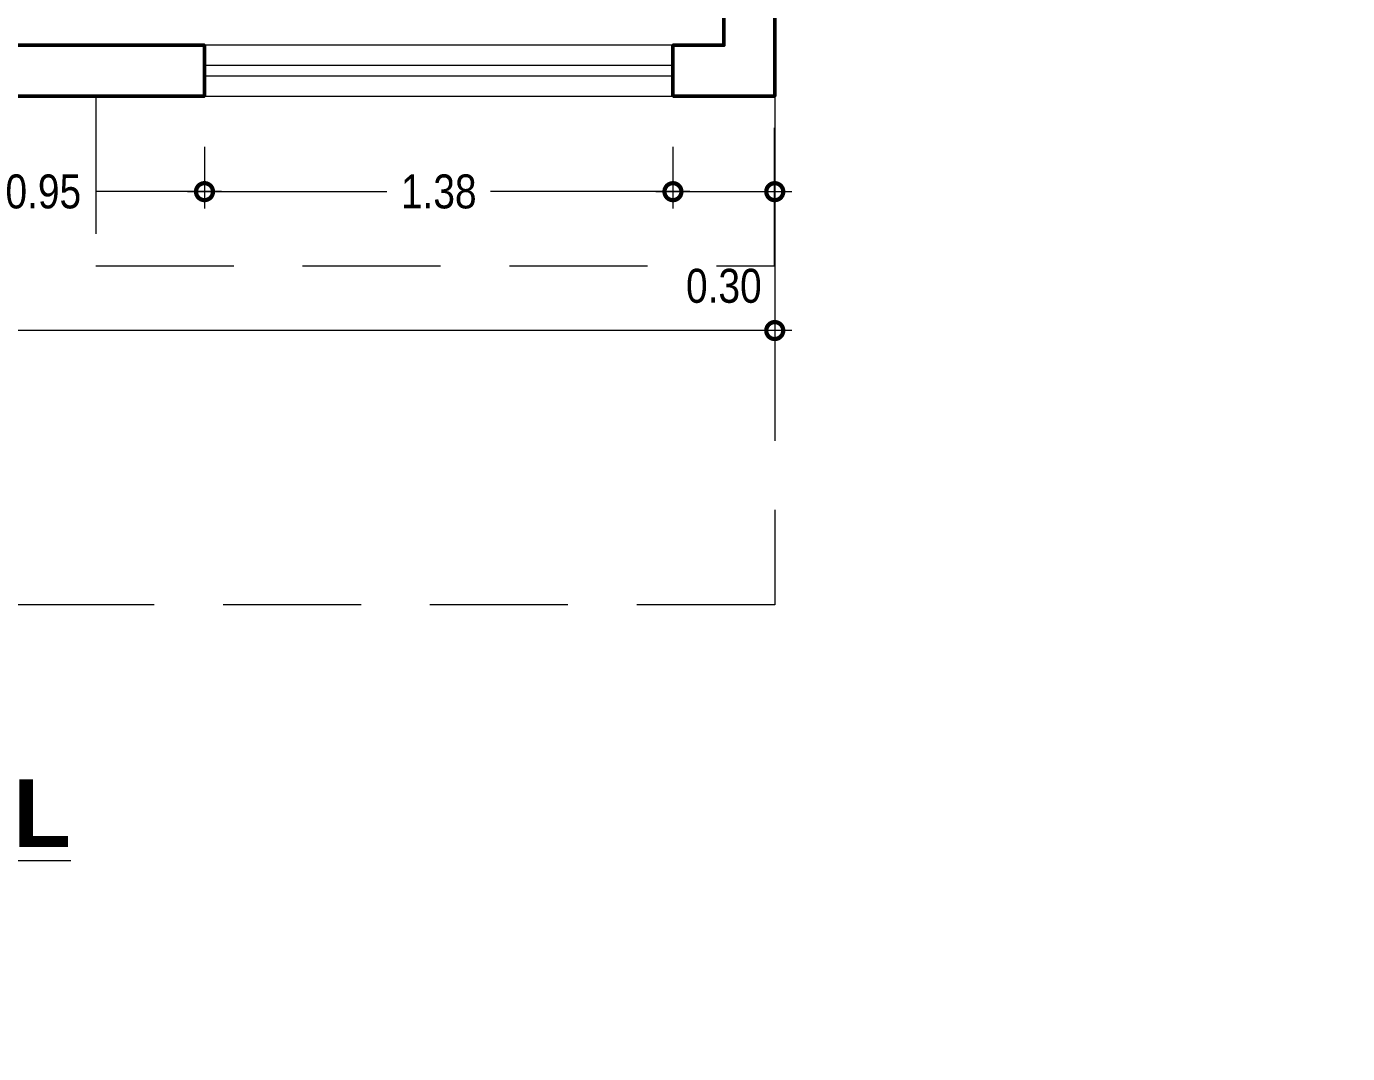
# Model space of a CAD drawing. Extents: x -23.8 to 23.6, y 264.2 to 287.5.
# Drawn here: x -17.153 to -13.26, y 275.578 to 278.606 of the extents above; entities that cross this region are included whole.
import ezdxf

# ---------------------------------------------------------------- set-up
doc = ezdxf.new("R2010")
doc.units = 0
doc.header["$LTSCALE"] = 4
doc.header["$PDMODE"] = 66
doc.linetypes.add('CONTINUA', pattern=[0])
doc.linetypes.add('DASHED', pattern=[19.05, 12.7, -6.35])
doc.layers.get('0').update_dxf_attribs({"linetype": 'CONTINUOUS'})
doc.layers.get('DEFPOINTS').update_dxf_attribs({"linetype": 'CONTINUOUS'})
for name, color, linetype, lineweight in [('COTAS', 1, 'CONTINUOUS', 9), ('MURO', 5, 'CONTINUOUS', 50), ('PROYECCION', 30, 'DASHED', 13), ('TEXTOS', 254, 'CONTINUOUS', 0), ('VENTANA', 140, 'CONTINUOUS', 15)]:
    doc.layers.add(name, color=color, linetype=linetype, lineweight=lineweight)
doc.styles.add('ARIAL 1en25', font='arial.ttf', dxfattribs={"height": 0.0625})
doc.styles.add('Arial Narrow', font='ARIALN.TTF')
doc.dimstyles.new('1-50 PRZ', dxfattribs={"dimtxt": 0.1, "dimasz": 0.1, "dimexe": 0.05, "dimexo": 0.15, "dimgap": 0.05, "dimtad": 0, "dimzin": 1, "dimdsep": 46, "dimtxsty": 'Arial Narrow', "dimblk": 'DOTSMALL', "dimcen": 0.1, "dimdle": 0.05, "dimclrd": 250, "dimclre": 250, "dimclrt": 5, "dimaunit": 1, "dimadec": 3, "dimazin": 0, "dimtfac": 1, "dimtmove": 2, "dimatfit": 3, "dimldrblk": 'OBLIQUE', "dimfxl": 0.3, "dimfxlon": 1, "dimlwd": -1, "dimlwe": -1, "dimarcsym": 0})

# ---------------------------------------------------------------- blocks, each defined once
blk = doc.blocks.new('_DotSmall')
at = {"color": 0, "linetype": 'ByBlock', "const_width": 0.5}
blk.add_lwpolyline([(-0.0625, 0, 1), (0.0625, 0, 1)], format="xyb", close=True, dxfattribs=at)
blk = doc.blocks.new('*D119')
at = {"layer": 'COTAS', "color": 250, "linetype": 'CONTINUA', "transparency": 16777216}
for p, q in [((-17.5787, 278.2507), (-17.5787, 278.069)), ((-16.6287, 278.2507), (-16.6287, 278.069)), ((-17.6287, 278.119), (-17.2605, 278.119)), ((-16.5787, 278.119), (-16.9468, 278.119))]:
    blk.add_line(p, q, dxfattribs=at)
at = {"layer": 'DEFPOINTS', "color": 0, "transparency": 16777216}
for p in [(-17.5787, 278.4007), (-16.6287, 278.4007), (-16.6287, 278.119)]:
    blk.add_point(p, dxfattribs=at)
at = {"layer": 'COTAS', "color": 250, "transparency": 16777216, "xscale": 0.1, "yscale": 0.1, "zscale": 0.1, "rotation": 180}
blk.add_blockref('_DotSmall', (-17.5787, 278.119), dxfattribs=at)
at = {"layer": 'COTAS', "color": 250, "transparency": 16777216, "xscale": 0.1, "yscale": 0.1, "zscale": 0.1}
blk.add_blockref('_DotSmall', (-16.6287, 278.119), dxfattribs=at)
at = {"layer": 'COTAS', "color": 5, "transparency": 16777216, "insert": (-17.1037, 278.119), "char_height": 0.1, "attachment_point": 5, "style": 'Arial Narrow'}
blk.add_mtext('0.95', dxfattribs=at)
blk = doc.blocks.new('_Oblique')
at = {"color": 0, "linetype": 'ByBlock', "lineweight": -2}
blk.add_line((-0.5, -0.5), (0.5, 0.5), dxfattribs=at)
blk = doc.blocks.new('*D120')
at = {"layer": 'COTAS', "color": 250, "linetype": 'CONTINUA', "transparency": 16777216}
for p, q in [((-16.6287, 278.2507), (-16.6287, 278.069)), ((-15.2482, 278.2507), (-15.2482, 278.069)), ((-16.6787, 278.119), (-16.0912, 278.119)), ((-15.1982, 278.119), (-15.7857, 278.119))]:
    blk.add_line(p, q, dxfattribs=at)
at = {"layer": 'DEFPOINTS', "color": 0, "transparency": 16777216}
for p in [(-16.6287, 278.4007), (-15.2482, 278.4007), (-15.2482, 278.119)]:
    blk.add_point(p, dxfattribs=at)
at = {"layer": 'COTAS', "color": 250, "transparency": 16777216, "xscale": 0.1, "yscale": 0.1, "zscale": 0.1, "rotation": 180}
blk.add_blockref('_DotSmall', (-16.6287, 278.119), dxfattribs=at)
at = {"layer": 'COTAS', "color": 250, "transparency": 16777216, "xscale": 0.1, "yscale": 0.1, "zscale": 0.1}
blk.add_blockref('_DotSmall', (-15.2482, 278.119), dxfattribs=at)
at = {"layer": 'COTAS', "color": 5, "transparency": 16777216, "insert": (-15.9384, 278.119), "char_height": 0.1, "attachment_point": 5, "style": 'Arial Narrow'}
blk.add_mtext('1.38', dxfattribs=at)
blk = doc.blocks.new('*D121')
at = {"layer": 'COTAS', "color": 250, "linetype": 'CONTINUA', "transparency": 16777216}
for p, q in [((-15.2482, 278.2507), (-15.2482, 278.069)), ((-14.9482, 278.2507), (-14.9482, 278.069)), ((-15.2982, 278.119), (-14.8982, 278.119))]:
    blk.add_line(p, q, dxfattribs=at)
at = {"layer": 'DEFPOINTS', "color": 0, "transparency": 16777216}
for p in [(-15.2482, 278.4007), (-14.9482, 278.4007), (-14.9482, 278.119)]:
    blk.add_point(p, dxfattribs=at)
at = {"layer": 'COTAS', "color": 250, "transparency": 16777216, "xscale": 0.1, "yscale": 0.1, "zscale": 0.1, "rotation": 180}
blk.add_blockref('_DotSmall', (-15.2482, 278.119), dxfattribs=at)
at = {"layer": 'COTAS', "color": 250, "transparency": 16777216, "xscale": 0.1, "yscale": 0.1, "zscale": 0.1}
blk.add_blockref('_DotSmall', (-14.9482, 278.119), dxfattribs=at)
at = {"layer": 'COTAS', "color": 5, "transparency": 16777216, "insert": (-15.0982, 277.8408), "char_height": 0.1, "attachment_point": 5, "style": 'Arial Narrow'}
blk.add_mtext('0.30', dxfattribs=at)
blk = doc.blocks.new('*D122')
at = {"layer": 'COTAS', "color": 250, "linetype": 'CONTINUA', "transparency": 16777216}
for p, q in [((-21.4091, 278.0095), (-21.4091, 277.6595)), ((-14.9482, 278.0095), (-14.9482, 277.6595)), ((-21.4591, 277.7095), (-18.3354, 277.7095)), ((-14.8982, 277.7095), (-18.0219, 277.7095))]:
    blk.add_line(p, q, dxfattribs=at)
at = {"layer": 'DEFPOINTS', "color": 0, "transparency": 16777216}
for p in [(-21.4091, 278.4007), (-14.9482, 278.4007), (-14.9482, 277.7095)]:
    blk.add_point(p, dxfattribs=at)
at = {"layer": 'COTAS', "color": 250, "transparency": 16777216, "xscale": 0.1, "yscale": 0.1, "zscale": 0.1, "rotation": 180}
blk.add_blockref('_DotSmall', (-21.4091, 277.7095), dxfattribs=at)
at = {"layer": 'COTAS', "color": 250, "transparency": 16777216, "xscale": 0.1, "yscale": 0.1, "zscale": 0.1}
blk.add_blockref('_DotSmall', (-14.9482, 277.7095), dxfattribs=at)
at = {"layer": 'COTAS', "color": 5, "transparency": 16777216, "insert": (-18.1787, 277.7095), "char_height": 0.1, "attachment_point": 5, "style": 'Arial Narrow'}
blk.add_mtext('6.46', dxfattribs=at)

msp = doc.modelspace()

# ---------------------------------------------------------------- linework, layer by layer
at = {"layer": 'MURO'}
for points in [[(-15.2482, 278.4007), (-15.2482, 278.5507), (-15.0982, 278.5507), (-15.0982, 281.2007), (-18.8482, 281.2007), (-18.8482, 281.3507), (-9.0997, 281.3507), (-9.1276, 284.0523), (-11.9984, 284.087), (-11.9984, 284.237), (-8.9791, 284.2005), (-8.9482, 281.2007), (-14.9482, 281.2007), (-14.9482, 278.4007)], [(-17.5787, 278.4007), (-16.6287, 278.4007), (-16.6287, 278.5507), (-17.5787, 278.5507)]]:
    msp.add_lwpolyline(points, close=True, dxfattribs=at)
at = {"layer": 'PROYECCION', "ltscale": 0.008}
msp.add_lwpolyline([(-14.9482, 276.9007), (-21.4091, 276.9007), (-21.4091, 278.4007), (-14.9482, 278.4007)], close=True, dxfattribs=at)
msp.add_lwpolyline([(-16.9491, 278.4007), (-16.9491, 277.9007), (-14.9491, 277.9007), (-14.9491, 278.4007)], dxfattribs=at)
at = {"layer": 'VENTANA', "color": 31}
msp.add_lwpolyline([(-16.6287, 278.4007), (-15.2491, 278.4007), (-15.2491, 278.5507), (-16.6287, 278.5507)], close=True, dxfattribs=at)
at = {"layer": 'VENTANA'}
msp.add_lwpolyline([(-16.6287, 278.4607), (-15.2491, 278.4607), (-15.2491, 278.4907), (-16.6287, 278.4907)], close=True, dxfattribs=at)

# ---------------------------------------------------------------- texts
at = {"layer": 'TEXTOS', "insert": (-18.1787, 275.9824), "char_height": 0.2, "attachment_point": 5, "style": 'ARIAL 1en25'}
msp.add_mtext('{\\fArial|b1|i0|c0|p34;\\LSEGUNDO NIVEL\\P\\lPLANTA\\L\\P\\fArial|b0|i0|c0|p34;\\H0.7x;\\lESCALA: 1/50}', dxfattribs=at)

# ---------------------------------------------------------------- dimensions: what is measured, and where the dimension line sits
at = {"layer": 'COTAS'}
dim = msp.add_aligned_dim(p1=(-21.4091, 278.4007), p2=(-14.9482, 278.4007), distance=-0.6912, dimstyle='1-50 PRZ', dxfattribs=at)
dim.commit()
dim.dimension.update_dxf_attribs({"geometry": '*D122', "text_midpoint": (-18.1787, 277.7095)})
for base, p1, p2, picture, middle in [((-16.6287, 278.119), (-17.5787, 278.4007), (-16.6287, 278.4007), '*D119', (-17.1037, 278.119)), ((-15.2482, 278.119), (-16.6287, 278.4007), (-15.2482, 278.4007), '*D120', (-15.9384, 278.119)), ((-14.9482, 278.119), (-15.2482, 278.4007), (-14.9482, 278.4007), '*D121', (-15.0982, 277.8408))]:
    dim = msp.add_linear_dim(base=base, p1=p1, p2=p2, dimstyle='1-50 PRZ', dxfattribs=at)
    dim.commit()
    dim.dimension.update_dxf_attribs({"geometry": picture, "text_midpoint": middle})

doc.saveas('drawing.dxf')
